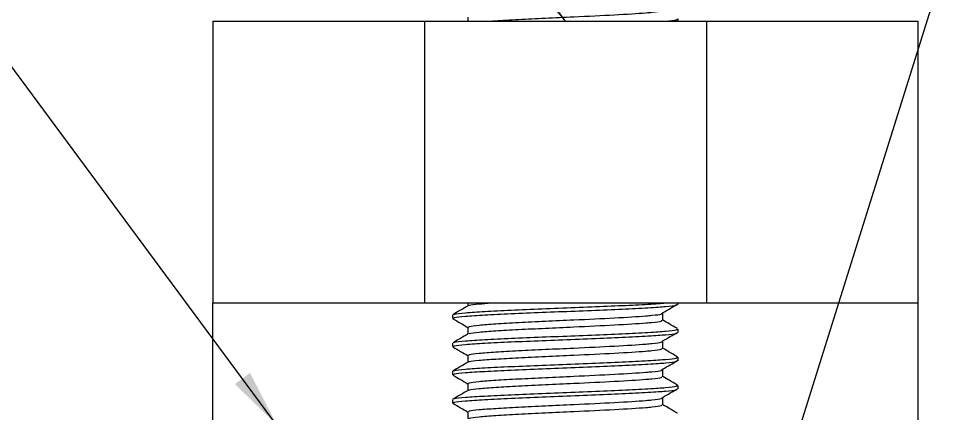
# Model space of a CAD drawing. Header units: millimetres. Extents: x 0 to 841, y 0 to 594.
# Drawn here: x 247.2 to 313.3, y 451.6 to 479.6 of the extents above; entities that cross this region are included whole.
import ezdxf

# ---------------------------------------------------------------- set-up
doc = ezdxf.new("R2010")
doc.units = ezdxf.units.MM
doc.layers.add('10', color=7, linetype='Continuous')
doc.dimstyles.new('SLDDIMSTYLE0', dxfattribs={"dimtxt": 0.18, "dimasz": 4.08, "dimexe": 0, "dimexo": 0.0625, "dimgap": 0, "dimtad": 0, "dimtih": 1, "dimtoh": 1, "dimdec": 0, "dimrnd": 1e-09, "dimzin": 0, "dimdsep": 46, "dimtxsty": 'Standard', "dimsah": 1, "dimcen": 0.09, "dimadec": 0, "dimazin": 0, "dimtfac": 4.08, "dimtdec": 0, "dimtofl": 0, "dimtmove": 0, "dimatfit": 3, "dimfxl": 0, "dimfrac": 2, "dimtolj": 1, "dimtzin": 0, "dimarcsym": 0})

msp = doc.modelspace()

# ---------------------------------------------------------------- linework, layer by layer
at = {"color": 7, "linetype": 'Continuous', "lineweight": 25}
for p, q in [((279.033, 479.715), (279.033, 479.436)), ((293.95, 479.436), (293.95, 479.59)), ((260.95, 479.436), (260.95, 459.436)), ((260.95, 479.436), (275.95, 479.436)), ((275.95, 479.436), (275.95, 459.436)), ((275.95, 479.436), (295.95, 479.436)), ((295.95, 479.436), (295.95, 459.436)), ((295.95, 479.436), (310.95, 479.436)), ((310.95, 479.436), (310.95, 459.436)), ((260.95, 459.436), (275.95, 459.436)), ((260.95, 449.022), (260.95, 459.436)), ((275.95, 459.436), (295.95, 459.436)), ((279.033, 459.436), (279.033, 459.227)), ((293.95, 459.34), (293.95, 459.436)), ((295.95, 459.436), (310.95, 459.436)), ((310.95, 459.436), (310.95, 411.436)), ((277.95, 458.589), (277.95, 458.339)), ((292.866, 458.209), (292.866, 458.709)), ((279.033, 457.715), (279.033, 457.227)), ((293.906, 457.623), (293.804, 457.639)), ((293.95, 457.34), (293.95, 457.59)), ((277.95, 456.589), (277.95, 456.339)), ((292.866, 456.209), (292.866, 456.709)), ((279.033, 455.715), (279.033, 455.227)), ((293.906, 455.623), (293.804, 455.639)), ((293.95, 455.34), (293.95, 455.59)), ((277.95, 454.589), (277.95, 454.339)), ((292.866, 454.209), (292.866, 454.709)), ((279.033, 453.715), (279.033, 453.227)), ((293.906, 453.623), (293.804, 453.639)), ((293.95, 453.34), (293.95, 453.59)), ((277.95, 452.589), (277.95, 452.339)), ((292.866, 452.209), (292.866, 452.709)), ((279.033, 451.715), (279.033, 451.227)), ((293.906, 451.623), (293.804, 451.639))]:
    msp.add_line(p, q, dxfattribs=at)
for points, knots in [([(280.688, 479.436), (280.793, 479.444), (281.282, 479.484), (282.605, 479.555), (284.5, 479.649), (286.889, 479.756), (289.535, 479.88), (291.287, 479.99), (292.291, 480.078), (292.801, 480.141), (292.796, 480.19), (292.794, 480.208)], [0, 0, 0, 0, 0.0334, 0.15443, 0.275788, 0.396449, 0.577135, 0.758653, 0.808879, 0.929884, 1, 1, 1, 1]), ([(293.038, 479.436), (293.362, 479.467), (293.897, 479.518), (293.878, 479.569), (293.871, 479.59)], [0, 0, 0, 0, 0.607721, 1, 1, 1, 1]), ([(279.049, 459.237), (278.868, 459.132), (278.506, 458.922), (278.145, 458.713), (277.964, 458.608)], [0, 0, 0, 0, 0.499924, 1, 1, 1, 1]), ([(278.028, 458.339), (278.025, 458.359), (278.018, 458.41), (278.781, 458.494), (280.158, 458.587), (282.056, 458.68), (284.279, 458.774), (286.65, 458.866), (288.956, 458.962), (291.008, 459.052), (292.318, 459.13), (293.284, 459.203), (293.885, 459.268), (293.875, 459.319), (293.871, 459.34)], [0, 0, 0, 0, 0.06031, 0.153919, 0.247211, 0.34054, 0.43412, 0.527166, 0.620956, 0.713809, 0.807728, 0.846458, 0.939769, 1, 1, 1, 1]), ([(278.048, 458.608), (278.05, 458.622), (278.054, 458.666), (278.788, 458.744), (280.156, 458.837), (282.057, 458.93), (284.279, 459.024), (286.65, 459.116), (288.956, 459.212), (291.005, 459.302), (292.327, 459.38), (292.877, 459.423), (293.038, 459.436)], [0, 0, 0, 0, 0.050376, 0.16345, 0.276142, 0.388878, 0.501919, 0.614313, 0.727606, 0.839767, 0.953216, 1, 1, 1, 1]), ([(279.12, 459.236), (279.123, 459.249), (279.131, 459.292), (279.654, 459.36), (280.383, 459.413), (280.688, 459.436)], [0, 0, 0, 0, 0.193634, 0.662052, 1, 1, 1, 1]), ([(292.844, 458.741), (293.024, 458.846), (293.372, 459.048), (293.72, 459.251), (293.889, 459.35)], [0, 0, 0, 0, 0.514777, 1, 1, 1, 1]), ([(279.1, 457.715), (279.098, 457.735), (279.092, 457.785), (279.751, 457.869), (280.941, 457.962), (282.583, 458.055), (284.506, 458.149), (286.886, 458.256), (289.536, 458.38), (291.287, 458.49), (292.291, 458.578), (292.801, 458.641), (292.796, 458.69), (292.794, 458.708)], [0, 0, 0, 0, 0.060451, 0.154808, 0.248846, 0.342921, 0.437251, 0.531039, 0.671484, 0.812576, 0.851616, 0.945672, 1, 1, 1, 1]), ([(277.97, 458.318), (278.151, 458.213), (278.505, 458.008), (278.859, 457.803), (279.033, 457.702)], [0, 0, 0, 0, 0.510179, 1, 1, 1, 1]), ([(279.12, 457.236), (279.122, 457.249), (279.128, 457.292), (279.758, 457.369), (280.939, 457.462), (282.584, 457.555), (284.506, 457.649), (286.887, 457.756), (289.536, 457.881), (291.287, 457.99), (292.291, 458.078), (292.801, 458.141), (292.796, 458.19), (292.794, 458.208)], [0, 0, 0, 0, 0.039853, 0.136262, 0.232344, 0.328464, 0.424843, 0.52067, 0.664168, 0.808326, 0.848215, 0.944315, 1, 1, 1, 1]), ([(293.853, 457.639), (293.674, 457.743), (293.345, 457.935), (293.016, 458.127), (292.866, 458.214)], [0, 0, 0, 0, 0.545122, 1, 1, 1, 1]), ([(279.049, 457.237), (278.868, 457.132), (278.506, 456.922), (278.145, 456.713), (277.964, 456.608)], [0, 0, 0, 0, 0.49993, 1, 1, 1, 1]), ([(278.028, 456.339), (278.025, 456.359), (278.018, 456.41), (278.781, 456.494), (280.158, 456.587), (282.056, 456.68), (284.279, 456.774), (286.65, 456.866), (288.956, 456.962), (291.008, 457.052), (292.318, 457.13), (293.284, 457.203), (293.885, 457.268), (293.875, 457.319), (293.871, 457.34)], [0, 0, 0, 0, 0.06031, 0.153919, 0.247211, 0.34054, 0.434121, 0.527166, 0.620956, 0.713809, 0.807728, 0.846458, 0.939769, 1, 1, 1, 1]), ([(278.048, 456.608), (278.05, 456.622), (278.054, 456.666), (278.788, 456.744), (280.156, 456.837), (282.057, 456.93), (284.279, 457.024), (286.65, 457.116), (288.956, 457.212), (291.008, 457.302), (292.318, 457.38), (293.284, 457.453), (293.885, 457.518), (293.875, 457.569), (293.871, 457.59)], [0, 0, 0, 0, 0.042494, 0.137878, 0.232939, 0.328037, 0.423392, 0.518202, 0.613769, 0.708383, 0.804083, 0.843547, 0.938627, 1, 1, 1, 1]), ([(292.844, 456.741), (293.024, 456.846), (293.372, 457.048), (293.72, 457.251), (293.889, 457.35)], [0, 0, 0, 0, 0.514789, 1, 1, 1, 1]), ([(279.1, 455.715), (279.098, 455.735), (279.092, 455.785), (279.751, 455.869), (280.941, 455.962), (282.583, 456.055), (284.506, 456.149), (286.886, 456.256), (289.536, 456.38), (291.287, 456.49), (292.291, 456.578), (292.801, 456.641), (292.796, 456.69), (292.794, 456.708)], [0, 0, 0, 0, 0.060451, 0.154808, 0.248846, 0.342921, 0.437251, 0.531039, 0.671484, 0.812576, 0.851616, 0.945672, 1, 1, 1, 1]), ([(277.97, 456.318), (278.151, 456.213), (278.505, 456.008), (278.859, 455.803), (279.033, 455.702)], [0, 0, 0, 0, 0.510191, 1, 1, 1, 1]), ([(279.12, 455.236), (279.122, 455.249), (279.128, 455.292), (279.758, 455.369), (280.939, 455.462), (282.584, 455.555), (284.506, 455.649), (286.887, 455.756), (289.536, 455.88), (291.287, 455.99), (292.291, 456.078), (292.801, 456.141), (292.796, 456.19), (292.794, 456.208)], [0, 0, 0, 0, 0.039853, 0.136262, 0.232344, 0.328464, 0.424843, 0.52067, 0.664168, 0.808326, 0.848215, 0.944315, 1, 1, 1, 1]), ([(293.853, 455.639), (293.674, 455.743), (293.345, 455.935), (293.016, 456.127), (292.866, 456.214)], [0, 0, 0, 0, 0.545115, 1, 1, 1, 1]), ([(279.049, 455.237), (278.868, 455.132), (278.506, 454.922), (278.145, 454.713), (277.964, 454.608)], [0, 0, 0, 0, 0.49993, 1, 1, 1, 1]), ([(278.028, 454.339), (278.025, 454.359), (278.018, 454.41), (278.781, 454.494), (280.158, 454.587), (282.056, 454.68), (284.279, 454.774), (286.65, 454.866), (288.956, 454.962), (291.008, 455.052), (292.318, 455.13), (293.284, 455.203), (293.885, 455.268), (293.875, 455.319), (293.871, 455.34)], [0, 0, 0, 0, 0.06031, 0.153919, 0.247211, 0.34054, 0.434121, 0.527166, 0.620956, 0.713809, 0.807728, 0.846458, 0.939769, 1, 1, 1, 1]), ([(278.048, 454.608), (278.05, 454.622), (278.054, 454.666), (278.788, 454.744), (280.156, 454.837), (282.057, 454.93), (284.279, 455.024), (286.65, 455.116), (288.956, 455.212), (291.008, 455.302), (292.318, 455.38), (293.284, 455.453), (293.885, 455.518), (293.875, 455.569), (293.871, 455.59)], [0, 0, 0, 0, 0.042494, 0.137878, 0.232939, 0.328037, 0.423392, 0.518202, 0.613769, 0.708383, 0.804083, 0.843547, 0.938627, 1, 1, 1, 1]), ([(292.844, 454.741), (293.024, 454.846), (293.372, 455.048), (293.72, 455.251), (293.889, 455.35)], [0, 0, 0, 0, 0.514789, 1, 1, 1, 1]), ([(279.1, 453.715), (279.098, 453.735), (279.092, 453.785), (279.751, 453.869), (280.941, 453.962), (282.583, 454.055), (284.506, 454.149), (286.886, 454.256), (289.536, 454.38), (291.287, 454.49), (292.291, 454.578), (292.801, 454.641), (292.796, 454.69), (292.794, 454.708)], [0, 0, 0, 0, 0.060451, 0.154808, 0.248846, 0.342921, 0.437251, 0.531039, 0.671484, 0.812576, 0.851616, 0.945672, 1, 1, 1, 1]), ([(277.97, 454.318), (278.151, 454.213), (278.505, 454.008), (278.859, 453.803), (279.033, 453.702)], [0, 0, 0, 0, 0.510191, 1, 1, 1, 1]), ([(279.12, 453.236), (279.122, 453.249), (279.128, 453.292), (279.758, 453.369), (280.939, 453.462), (282.584, 453.555), (284.506, 453.649), (286.887, 453.756), (289.536, 453.88), (291.287, 453.99), (292.291, 454.078), (292.801, 454.141), (292.796, 454.19), (292.794, 454.208)], [0, 0, 0, 0, 0.039853, 0.136262, 0.232344, 0.328464, 0.424843, 0.52067, 0.664168, 0.808326, 0.848215, 0.944315, 1, 1, 1, 1]), ([(293.853, 453.639), (293.674, 453.743), (293.345, 453.935), (293.016, 454.127), (292.866, 454.214)], [0, 0, 0, 0, 0.545109, 1, 1, 1, 1]), ([(279.049, 453.237), (278.868, 453.132), (278.506, 452.922), (278.145, 452.713), (277.964, 452.608)], [0, 0, 0, 0, 0.499918, 1, 1, 1, 1]), ([(278.028, 452.339), (278.025, 452.359), (278.018, 452.41), (278.781, 452.494), (280.158, 452.587), (282.056, 452.68), (284.279, 452.774), (286.65, 452.866), (288.956, 452.962), (291.008, 453.052), (292.318, 453.13), (293.284, 453.203), (293.885, 453.268), (293.875, 453.319), (293.871, 453.34)], [0, 0, 0, 0, 0.0603099, 0.1539187, 0.2472109, 0.3405399, 0.4341205, 0.5271661, 0.6209557, 0.7138089, 0.8077281, 0.8464579, 0.9397687, 1, 1, 1, 1]), ([(278.048, 452.608), (278.05, 452.622), (278.054, 452.666), (278.788, 452.744), (280.156, 452.837), (282.057, 452.93), (284.279, 453.024), (286.65, 453.116), (288.956, 453.212), (291.008, 453.302), (292.318, 453.38), (293.284, 453.453), (293.885, 453.518), (293.875, 453.569), (293.871, 453.59)], [0, 0, 0, 0, 0.0424943, 0.1378778, 0.2329387, 0.3280371, 0.4233919, 0.5182016, 0.6137695, 0.708383, 0.8040828, 0.8435469, 0.9386268, 1, 1, 1, 1]), ([(292.844, 452.741), (293.024, 452.846), (293.372, 453.048), (293.72, 453.251), (293.889, 453.35)], [0, 0, 0, 0, 0.514789, 1, 1, 1, 1]), ([(279.1, 451.715), (279.098, 451.735), (279.092, 451.785), (279.751, 451.869), (280.941, 451.962), (282.583, 452.055), (284.506, 452.149), (286.886, 452.256), (289.536, 452.38), (291.287, 452.49), (292.291, 452.578), (292.801, 452.641), (292.796, 452.69), (292.794, 452.708)], [0, 0, 0, 0, 0.06045, 0.154808, 0.248846, 0.342921, 0.437251, 0.531039, 0.671484, 0.812576, 0.851616, 0.945672, 1, 1, 1, 1]), ([(277.97, 452.318), (278.151, 452.213), (278.505, 452.008), (278.859, 451.803), (279.033, 451.702)], [0, 0, 0, 0, 0.510191, 1, 1, 1, 1]), ([(279.12, 451.236), (279.122, 451.249), (279.128, 451.292), (279.758, 451.369), (280.939, 451.462), (282.584, 451.555), (284.506, 451.649), (286.887, 451.756), (289.536, 451.88), (291.287, 451.99), (292.291, 452.078), (292.801, 452.141), (292.796, 452.19), (292.794, 452.208)], [0, 0, 0, 0, 0.039853, 0.136262, 0.232344, 0.328464, 0.424843, 0.52067, 0.664168, 0.808326, 0.848215, 0.944315, 1, 1, 1, 1]), ([(293.853, 451.639), (293.674, 451.743), (293.345, 451.935), (293.016, 452.127), (292.866, 452.214)], [0, 0, 0, 0, 0.545109, 1, 1, 1, 1])]:
    msp.add_open_spline(points, degree=3, knots=knots, dxfattribs=at)

# ---------------------------------------------------------------- leaders
at = {"layer": '10'}
for points in [[(265.472, 450.8), (208.324, 527.977)], [(285.95, 479.436), (248.902, 527.977)], [(299.315, 440.246), (326.821, 527.977)]]:
    msp.add_leader(points, dimstyle='SLDDIMSTYLE0', dxfattribs=at)

doc.saveas('drawing.dxf')
